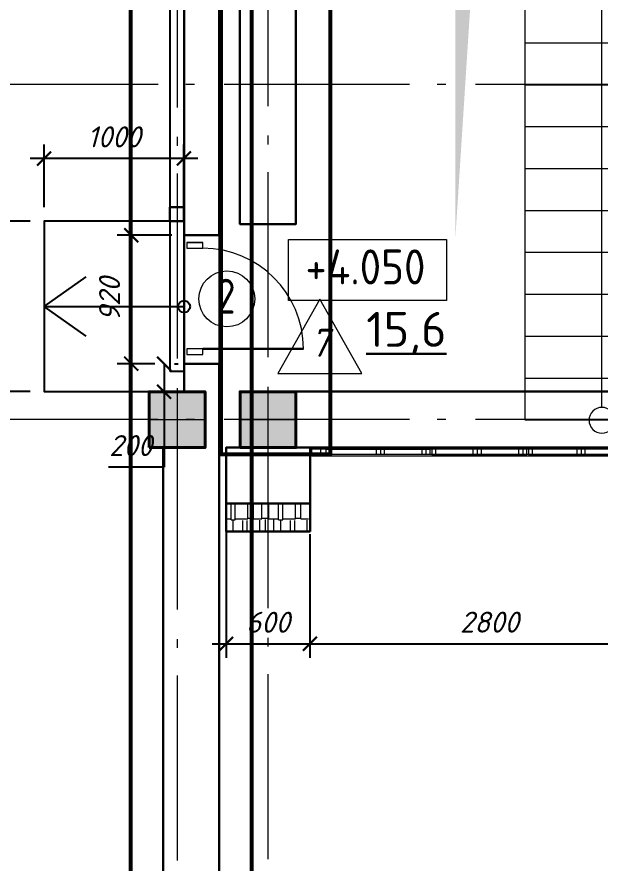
# Model space of a CAD drawing. Header units: millimetres. Extents: x -6419137 to 687965, y -598396 to 179722.
# Drawn here: x 205274 to 209452, y 10203 to 16268 of the extents above; entities that cross this region are included whole.
import ezdxf
from ezdxf.enums import TextEntityAlignment as Align

# ---------------------------------------------------------------- set-up
doc = ezdxf.new("R2010")
doc.units = ezdxf.units.MM
doc.header["$MEASUREMENT"] = 0
doc.linetypes.add('Double Dashed', pattern=[1797.222233, 1325, -211.666656, 63.333344, -197.222233])
for name, color, linetype, lineweight in [('Двери ArchiCAD', 7, 'Continuous', 0), ('Двери ArchiCAD_Ном._пера__96', 7, 'Continuous', 5), ('Двери ArchiCAD_Ном._пера__97', 7, 'Continuous', 30), ('колонны_Ном._пера__94', 252, 'Continuous', 5), ('колонны_Ном._пера__99', 7, 'Continuous', 40), ('лестницы_Ном._пера__96', 7, 'Continuous', 13), ('марки окон дверей', 7, 'Continuous', 0), ('марки окон дверей_Ном._пера__96', 7, 'Continuous', 5), ('оси_Ном._пера__96', 7, 'Continuous', 5), ('площади_Ном._пера__96', 7, 'Continuous', 13), ('текст_Ном._пера__96', 7, 'Continuous', 5), ('чертеж_Ном._пера__91', 250, 'Continuous', 5), ('чертеж_Ном._пера__96', 7, 'Continuous', 13), ('штриховка_Ном._пера__95', 251, 'Continuous', 5), ('экспликац проемов_Ном._пера__1', 7, 'Continuous', 5), ('экспликац проемов_Ном._пера__97', 7, 'Continuous', 5)]:
    doc.layers.add(name, color=color, linetype=linetype, lineweight=lineweight)
for name, color, linetype in [('колонны', 7, 'Continuous'), ('оси', 7, 'Continuous'), ('размеры', 7, 'Continuous'), ('размеры внутр', 7, 'Continuous'), ('стены наруж', 7, 'Continuous'), ('текст', 7, 'Continuous'), ('чертеж', 7, 'Continuous')]:
    doc.layers.add(name, color=color, linetype=linetype)
doc.layers.add('Конструкции', color=7, linetype='Continuous', lineweight=5, true_color=0x0000e6)
doc.styles.get("Standard").update_dxf_attribs({"font": 'isocpeui.ttf'})
doc.styles.add('СГЕНЕРИР_СТИЛЬ_1', font='gost_2_304-81_type.ttf')
doc.styles.add('СГЕНЕРИР_СТИЛЬ_2', font='gost_2_304-81_type.ttf')
doc.styles.add('СГЕНЕРИР_СТИЛЬ_3', font='CS_Gost2304.shx')
doc.styles.add('СГЕНЕРИР_СТИЛЬ_5', font='CS_Gost2304.shx')
doc.styles.add('СГЕНЕРИР_СТИЛЬ_9', font='isocp.shx')
doc.dimstyles.get("Standard").update_dxf_attribs({"dimtxt": 150, "dimasz": 100, "dimexe": 100, "dimexo": 100, "dimgap": 80, "dimtad": 1, "dimtoh": 1, "dimdec": 0, "dimzin": 0, "dimdsep": 46, "dimtxsty": 'Standard', "dimblk": 'ARCHTICK', "dimblk2": 'ARCHTICK', "dimcen": 0.09, "dimdle": 100, "dimadec": 0, "dimazin": 0, "dimtfac": 1, "dimtdec": 0, "dimtofl": 0, "dimtmove": 0, "dimatfit": 3, "dimfxl": 1, "dimtolj": 1, "dimtzin": 0, "dimarcsym": 0})

# ---------------------------------------------------------------- blocks, each defined once
blk = doc.blocks.new('л 4050h')
blk.add_circle((550, 300), 92.597)
at = {"layer": 'лестницы_Ном._пера__96', "linetype": 'Continuous'}
for p, q in [((0, 300), (0, 5900)), ((0, 5900), (1619.151, 5900)), ((1619.151, 5900), (1200.203, 4800)), ((0, 4800), (1100, 4800)), ((550, 4800), (350, 4600)), ((550, 392.597), (550, 4800)), ((550, 4800), (750, 4600)), ((1100, 300), (1100, 4800)), ((1100, 4800), (1200.203, 4800)), ((0, 4500), (1100, 4500)), ((0, 4200), (1100, 4200)), ((0, 3900), (1100, 3900)), ((0, 3600), (1100, 3600)), ((0, 3300), (1100, 3300)), ((0, 3000), (1100, 3000)), ((0, 2700), (1100, 2700)), ((0, 2400), (1100, 2400)), ((0, 2100), (1100, 2100)), ((0, 1800), (1100, 1800)), ((0, 1500), (1100, 1500)), ((0, 1200), (1100, 1200)), ((0, 900), (1100, 900)), ((0, 600), (1100, 600)), ((0, 300), (1100, 300))]:
    blk.add_line(p, q, dxfattribs=at)
blk = doc.blocks.new('Стандартный маркер сетки_6')
at = {"layer": 'оси_Ном._пера__96', "linetype": 'Double Dashed'}
blk.add_line((900, 0), (20403.4, 0), dxfattribs=at)
at = {"layer": 'оси_Ном._пера__96', "style": 'СГЕНЕРИР_СТИЛЬ_3'}
blk.add_attdef('AC_MarkerText_1', text='', height=350, rotation=90, dxfattribs=at).set_placement((21973.1, -122.2), align=Align.BOTTOM_LEFT)
blk = doc.blocks.new('Стандартный маркер сетки_15')
at = {"layer": 'оси_Ном._пера__96', "linetype": 'Double Dashed'}
blk.add_line((900, 0), (76534.9, 0), dxfattribs=at)
at = {"layer": 'оси_Ном._пера__96', "style": 'СГЕНЕРИР_СТИЛЬ_2'}
for tag, p in [('AC_MarkerText_1_1', (-260.8, 269.7)), ('AC_MarkerText_1_2', (77974.1, 269.7))]:
    blk.add_attdef(tag, text='', height=350, rotation=180, dxfattribs=at).set_placement(p, align=Align.BOTTOM_LEFT)
blk = doc.blocks.new('Стандартный маркер сетки_17')
at = {"layer": 'оси_Ном._пера__96', "linetype": 'Double Dashed'}
blk.add_line((900, 0), (20403.4, 0), dxfattribs=at)
at = {"layer": 'оси_Ном._пера__96', "style": 'СГЕНЕРИР_СТИЛЬ_2'}
blk.add_attdef('AC_MarkerText_1', text='', height=350, rotation=90, dxfattribs=at).set_placement((21973.1, -122.2), align=Align.BOTTOM_LEFT)
blk = doc.blocks.new('Огражд03')
at = {"layer": 'чертеж_Ном._пера__96', "color": 34, "linetype": 'Continuous', "lineweight": 0, "true_color": 0x994d00}
for p, q in [((-62.5, 50), (-62.5, 60)), ((-62.5, 60), (2631.5, 60)), ((2631.5, 60), (2631.5, 50)), ((-62.5, 10), (-62.5, 50)), ((-62.5, 50), (2631.5, 50)), ((-62.5, 0), (-62.5, 10)), ((2631.5, 10), (-62.5, 10)), ((2631.5, 0), (-62.5, 0)), ((-2.5, 50), (-2.5, 10)), ((37.5, 48), (37.5, 50)), ((37.5, 48), (65.8, 48)), ((37.5, 12), (37.5, 48)), ((37.5, 10), (37.5, 12)), ((65.8, 12), (37.5, 12)), ((65.8, 48), (763.3, 48)), ((65.8, 48), (65.8, 12)), ((763.3, 12), (65.8, 12)), ((389.2, 12), (389.2, 48)), ((417.5, 48), (417.5, 12)), ((445.8, 12), (445.8, 48)), ((706.7, 12), (706.7, 48)), ((735, 48), (735, 50)), ((735, 12), (735, 48)), ((735, 12), (735, 10)), ((763.3, 12), (763.3, 48)), ((775, 48), (775, 50)), ((803.3, 48), (775, 48)), ((775, 48), (775, 12)), ((775, 10), (775, 12)), ((775, 12), (803.3, 12)), ((1438.3, 48), (803.3, 48)), ((803.3, 12), (803.3, 48)), ((803.3, 12), (1438.3, 12)), ((1064.2, 12), (1064.2, 48)), ((1092.5, 48), (1092.5, 12)), ((1120.8, 12), (1120.8, 48)), ((1381.7, 12), (1381.7, 48)), ((1410, 50), (1410, 10)), ((1438.3, 12), (1438.3, 48)), ((1450, 48), (1450, 50)), ((1478.3, 48), (1450, 48)), ((1450, 48), (1450, 12)), ((1450, 10), (1450, 12)), ((1450, 12), (1478.3, 12)), ((2223.5, 48), (1478.3, 48)), ((1478.3, 12), (1478.3, 48)), ((1478.3, 12), (2223.5, 12)), ((1789.3, 12), (1789.3, 48)), ((1817.6, 48), (1817.6, 12)), ((1845.9, 12), (1845.9, 48)), ((2166.9, 12), (2166.9, 48)), ((2195.2, 50), (2195.2, 10)), ((2223.5, 12), (2223.5, 48)), ((2235.2, 48), (2235.2, 50)), ((2235.2, 48), (2263.5, 48)), ((2235.2, 12), (2235.2, 48)), ((2235.2, 10), (2235.2, 12)), ((2263.5, 12), (2235.2, 12)), ((2559.7, 48), (2263.5, 48)), ((2263.5, 48), (2263.5, 12)), ((2263.5, 12), (2559.7, 12)), ((2503.2, 12), (2503.2, 48)), ((2531.5, 48), (2531.5, 50)), ((2531.5, 12), (2531.5, 48)), ((2531.5, 12), (2531.5, 10)), ((2559.7, 12), (2559.7, 48)), ((2571.5, 10), (2571.5, 50)), ((2631.5, 50), (2631.5, 10)), ((2631.5, 10), (2631.5, 0))]:
    blk.add_line(p, q, dxfattribs=at)
blk = doc.blocks.new('Номер помещения 16_11')
at = {"layer": 'марки окон дверей_Ном._пера__96', "linetype": 'Continuous'}
blk.add_circle((0, 0), 200, dxfattribs=at)
at = {"layer": 'марки окон дверей_Ном._пера__96', "insert": (-75.1, 19.2), "char_height": 250, "attachment_point": 4, "style": 'СГЕНЕРИР_СТИЛЬ_5'}
blk.add_mtext('2', dxfattribs=at)
blk = doc.blocks.new('_ArchTick')
at = {"color": 0, "linetype": 'ByBlock', "const_width": 0.15}
blk.add_lwpolyline([(-0.5, -0.5), (0.5, 0.5)], dxfattribs=at)
blk = doc.blocks.new('*D422')
at = {"layer": 'Defpoints', "color": 0, "transparency": 16777216}
for p in [(206091.2, 14705.1), (206480.7, 14705.1), (206359.4, 13785.1)]:
    blk.add_point(p, dxfattribs=at)
at = {"layer": 'размеры', "color": 0, "lineweight": -2, "transparency": 16777216}
for p, q in [((206091.2, 13685.1), (206091.2, 14805.1)), ((206380.7, 14705.1), (205991.2, 14705.1)), ((206259.4, 13785.1), (205991.2, 13785.1))]:
    blk.add_line(p, q, dxfattribs=at)
at = {"layer": 'размеры', "color": 0, "lineweight": -2, "transparency": 16777216, "xscale": 100, "yscale": 100, "zscale": 100}
for p, rotation in [((206091.2, 14705.1), 90), ((206091.2, 13785.1), 270)]:
    blk.add_blockref('_ArchTick', p, dxfattribs=dict(at, rotation=rotation))
at = {"layer": 'размеры', "color": 0, "transparency": 16777216, "insert": (205936.2, 14245.1), "char_height": 150, "attachment_point": 5, "rotation": 90}
blk.add_mtext('\\A1;920', dxfattribs=at)
blk = doc.blocks.new('Колонна_15_1', base_point=(22379, 71855.7))
at = {"layer": 'колонны_Ном._пера__94', "linetype": 'Continuous'}
blk.add_hatch(color=256, dxfattribs=at).paths.add_polyline_path([(22179, 71646.7), (22579, 71646.7), (22579, 72046.7), (22179, 72046.7)])
at = {"layer": 'колонны_Ном._пера__94', "color": 253, "lineweight": 5, "true_color": 0xa3a3a3}
for points in [[(22379, 72046.7), (22379, 71646.7)], [(22179, 71846.7), (22579, 71846.7)]]:
    blk.add_lwpolyline(points, dxfattribs=at)
at = {"layer": 'колонны_Ном._пера__99', "linetype": 'Continuous', "flags": 128}
blk.add_lwpolyline([(22179, 71646.7), (22579, 71646.7), (22579, 72046.7), (22179, 72046.7)], close=True, dxfattribs=at)
blk = doc.blocks.new('*D502')
at = {"layer": 'Defpoints', "color": 0, "transparency": 16777216}
for p in [(206769.5, 12753.2), (207369.1, 12664.4), (207369.1, 11779.4)]:
    blk.add_point(p, dxfattribs=at)
at = {"layer": 'размеры', "color": 0, "lineweight": -2, "transparency": 16777216}
for p, q in [((206769.5, 12653.2), (206769.5, 11679.4)), ((207369.1, 12564.4), (207369.1, 11679.4)), ((206669.5, 11779.4), (207469.1, 11779.4))]:
    blk.add_line(p, q, dxfattribs=at)
at = {"layer": 'размеры', "color": 0, "lineweight": -2, "transparency": 16777216, "xscale": 100, "yscale": 100, "zscale": 100, "rotation": 180}
blk.add_blockref('_ArchTick', (206769.5, 11779.4), dxfattribs=at)
at = {"layer": 'размеры', "color": 0, "lineweight": -2, "transparency": 16777216, "xscale": 100, "yscale": 100, "zscale": 100}
blk.add_blockref('_ArchTick', (207369.1, 11779.4), dxfattribs=at)
at = {"layer": 'размеры', "color": 0, "transparency": 16777216, "insert": (207069.2, 11934.4), "char_height": 150, "attachment_point": 5}
blk.add_mtext('\\A1;600', dxfattribs=at)
blk = doc.blocks.new('*D503')
at = {"layer": 'Defpoints', "color": 0, "transparency": 16777216}
for p in [(210169.2, 12433.4), (207369.1, 12378.5), (210169.2, 11780.1)]:
    blk.add_point(p, dxfattribs=at)
at = {"layer": 'размеры', "color": 0, "lineweight": -2, "transparency": 16777216}
for p, q in [((210169.2, 12333.4), (210169.2, 11680.1)), ((207369.1, 12278.5), (207369.1, 11680.1)), ((207269.1, 11780.1), (210269.2, 11780.1))]:
    blk.add_line(p, q, dxfattribs=at)
at = {"layer": 'размеры', "color": 0, "lineweight": -2, "transparency": 16777216, "xscale": 100, "yscale": 100, "zscale": 100, "rotation": 180}
blk.add_blockref('_ArchTick', (207369.1, 11780.1), dxfattribs=at)
at = {"layer": 'размеры', "color": 0, "lineweight": -2, "transparency": 16777216, "xscale": 100, "yscale": 100, "zscale": 100}
blk.add_blockref('_ArchTick', (210169.2, 11780.1), dxfattribs=at)
at = {"layer": 'размеры', "color": 0, "transparency": 16777216, "insert": (208653, 11935.1), "char_height": 150, "attachment_point": 5}
blk.add_mtext('\\A1;2800', dxfattribs=at)
blk = doc.blocks.new('Связ001')
at = {"layer": 'чертеж', "color": 83, "linetype": 'Continuous', "true_color": 0x7dc93b}
blk.add_line((150, 0), (1209.2, 0), dxfattribs=at)
blk.add_lwpolyline([(150, 100), (5983, 100), (5983, 0), (150, 0), (150, 100)], dxfattribs=at)
blk = doc.blocks.new('Дверь 16_3')
at = {"layer": 'Двери ArchiCAD_Ном._пера__96', "linetype": 'Continuous'}
for p, q in [((-360, 0), (-400, 0)), ((-400, 0), (-400, -115)), ((-400, -115), (-400, 0)), ((-360, -115), (-360, 0)), ((400, 0), (360, 0)), ((360, 0), (360, -115)), ((400, -115), (400, 0)), ((400, -115), (400, 0)), ((-400, -115), (-360, -115)), ((360, -115), (400, -115))]:
    blk.add_line(p, q, dxfattribs=at)
blk.add_arc((360, 0), 720, 90, 180, dxfattribs=at)
at = {"layer": 'Двери ArchiCAD_Ном._пера__97', "linetype": 'Continuous'}
blk.add_line((360, 0), (360, 720), dxfattribs=at)
blk = doc.blocks.new('*D548')
at = {"layer": 'Defpoints', "color": 0, "transparency": 16777216}
for p in [(206300.1, 13785.1), (206326.1, 13785.1), (206300.1, 13585.1)]:
    blk.add_point(p, dxfattribs=at)
at = {"layer": 'размеры', "color": 0, "lineweight": -2, "transparency": 16777216}
for p, q in [((206326.1, 13785.1), (206326.1, 13485.1)), ((206400.1, 13785.1), (206426.1, 13785.1)), ((206326.1, 13585.1), (206326.1, 13044)), ((206400.1, 13585.1), (206426.1, 13585.1)), ((206326.1, 13044), (205927.5, 13044))]:
    blk.add_line(p, q, dxfattribs=at)
at = {"layer": 'размеры', "color": 0, "lineweight": -2, "transparency": 16777216, "xscale": 100, "yscale": 100, "zscale": 100}
for p, rotation in [((206326.1, 13785.1), 90), ((206326.1, 13585.1), 270)]:
    blk.add_blockref('_ArchTick', p, dxfattribs=dict(at, rotation=rotation))
at = {"layer": 'размеры', "color": 0, "transparency": 16777216, "insert": (206086.8, 13199), "char_height": 150, "attachment_point": 5}
blk.add_mtext('\\A1;200', dxfattribs=at)
blk = doc.blocks.new('*D569')
at = {"layer": 'Defpoints', "color": 0, "transparency": 16777216}
for p in [(205468.2, 15254.1), (205468.2, 14805.1), (206468.2, 14805.1)]:
    blk.add_point(p, dxfattribs=at)
at = {"layer": 'размеры', "color": 0, "lineweight": -2, "transparency": 16777216}
for p, q in [((205468.2, 14905.1), (205468.2, 15354.1)), ((206468.2, 14905.1), (206468.2, 15354.1)), ((206568.2, 15254.1), (205368.2, 15254.1))]:
    blk.add_line(p, q, dxfattribs=at)
at = {"layer": 'размеры', "color": 0, "lineweight": -2, "transparency": 16777216, "xscale": 100, "yscale": 100, "zscale": 100, "rotation": 180}
blk.add_blockref('_ArchTick', (205468.2, 15254.1), dxfattribs=at)
at = {"layer": 'размеры', "color": 0, "lineweight": -2, "transparency": 16777216, "xscale": 100, "yscale": 100, "zscale": 100}
blk.add_blockref('_ArchTick', (206468.2, 15254.1), dxfattribs=at)
at = {"layer": 'размеры', "color": 0, "transparency": 16777216, "insert": (205968.2, 15409.1), "char_height": 150, "attachment_point": 5}
blk.add_mtext('\\A1;1000', dxfattribs=at)
blk = doc.blocks.new('*D570')
at = {"layer": 'Defpoints', "color": 0, "transparency": 16777216}
for p in [(205468.2, 14805.1), (205060.2, 13585.1), (205468.2, 13585.1)]:
    blk.add_point(p, dxfattribs=at)
at = {"layer": 'размеры', "color": 0, "lineweight": -2, "transparency": 16777216}
for p, q in [((205060.2, 14905.1), (205060.2, 13485.1)), ((205368.2, 14805.1), (204960.2, 14805.1)), ((205368.2, 13585.1), (204960.2, 13585.1))]:
    blk.add_line(p, q, dxfattribs=at)
at = {"layer": 'размеры', "color": 0, "lineweight": -2, "transparency": 16777216, "xscale": 100, "yscale": 100, "zscale": 100}
for p, rotation in [((205060.2, 14805.1), 90), ((205060.2, 13585.1), 270)]:
    blk.add_blockref('_ArchTick', p, dxfattribs=dict(at, rotation=rotation))
at = {"layer": 'размеры', "color": 0, "transparency": 16777216, "insert": (204905.2, 14195.1), "char_height": 150, "attachment_point": 5, "rotation": 90}
blk.add_mtext('\\A1;1220', dxfattribs=at)

msp = doc.modelspace()

# ---------------------------------------------------------------- hatches: boundary and pattern name
at = {"layer": 'размеры внутр', "true_color": 0xd3d2db}
h = msp.add_hatch(color=254, dxfattribs=at)
h.dxf.hatch_style = 1
h.paths.add_polyline_path([(209009.2, 17880.1), (208409.2, 17880.1), (208409, 14675.5), (208409, 14675), (208602.7, 17687.6)])
at = {"layer": 'штриховка_Ном._пера__95'}
h = msp.add_hatch(dxfattribs=at)
h.set_pattern_fill('AR-RSHKE', color=256, scale=10, style=0)
h.set_pattern_definition([(0, (369570.37, 15915.18), (255, 120), [60, -50, 70, -30, 90, -40]), (0, (369630.37, 15920.18), (255, 120), [50, -190, 40, -60]), (0, (369750.37, 15907.68), (255, 120), [30, -310]), (90, (369570.37, 15915.18), (-85, 120), [115, -365]), (90, (369630.37, 15915.18), (-85, 120), [112.5, -367.5]), (90, (369680.37, 15915.18), (-85, 120), [105, -375]), (90, (369750.37, 15907.68), (-85, 120), [115, -365]), (90, (369780.37, 15907.68), (-85, 120), [115, -365]), (90, (369870.37, 15915.18), (-85, 120), [110, -370])])
h.paths.add_polyline_path([(207069.2, 12785.1), (206779.5, 12785.1), (206779.5, 12585.1), (207069.2, 12585.1)])
h.paths.add_polyline_path([(207360.1, 12785.1), (207069.2, 12785.1), (207069.2, 12585.1), (207360.1, 12585.1)])

# ---------------------------------------------------------------- linework, layer by layer
at = {"layer": 'Конструкции', "lineweight": 30}
msp.add_lwpolyline([(206368.2, 14905.1), (206468.2, 14905.1), (206468.2, 14805.1), (206368.2, 14805.1)], close=True, dxfattribs=at)
at = {"layer": 'размеры'}
msp.add_lwpolyline([(206468.2, 14805.1), (205468.2, 14805.1), (205468.2, 13585.1), (206218.9, 13585.1)], dxfattribs=at)
msp.add_lwpolyline([(206719.2, 13785), (206469.4, 13785), (206469.2, 14705.1), (206719.2, 14705.1)], close=True, dxfattribs=at)
msp.add_circle((206469.3, 14193.9), 42.9, dxfattribs=at)
at = {"layer": 'стены наруж', "lineweight": 30}
for points in [[(206470.7, 19585.1), (206470.7, 19585.1), (206719.1, 19585.1), (206719.2, 14705.1), (206469.2, 14705.1), (206469.2, 19185.1)], [(206469.4, 13585.1), (206469.4, 13785), (206719.2, 13785), (206719.2, 7185.1), (206699.3, 7185.1), (206699.3, 7185.1), (206699.3, 7185.1)], [(206319.2, 7585.1), (206319.2, 13185.1)]]:
    msp.add_lwpolyline(points, dxfattribs=at)
for points in [[(206868.9, 18985.1), (207268.9, 18985.1), (207269.2, 14785.1), (206869.2, 14785.1)], [(207269.5, 13585.1), (210368.9, 13585.1), (210368.9, 13185.1), (207269.5, 13185.1)], [(207370.1, 12785.1), (207370.1, 13185.1), (206769.5, 13185.1), (206769.5, 12785.1)], [(207370.1, 12585.1), (207370.1, 12785.1), (206769.5, 12785.1), (206769.5, 12585.1)]]:
    msp.add_lwpolyline(points, close=True, dxfattribs=at)
at = {"layer": 'текст_Ном._пера__96', "linetype": 'Continuous', "lineweight": 0, "flags": 128}
msp.add_lwpolyline([(207216, 14673.5), (208347.4, 14673.5), (208347.4, 14238.4), (207216, 14238.4)], close=True, dxfattribs=at)
at = {"layer": 'чертеж_Ном._пера__91', "color": 1, "lineweight": 53}
for points in [[(206089.1, 22834.1), (206951.1, 22834.1), (206951.1, 6125.4), (206089.1, 6125.4)], [(206733.5, 21602.4), (207514.8, 21602.4), (207514.8, 13136.3), (206733.5, 13136.3)]]:
    msp.add_lwpolyline(points, close=True, dxfattribs=at)
at = {"layer": 'экспликац проемов_Ном._пера__97', "linetype": 'Continuous', "lineweight": 0}
msp.add_lwpolyline([(207739.6, 13714.3), (207439.6, 14247.7), (207139.6, 13714.3), (207739.6, 13714.3)], dxfattribs=at)

# ---------------------------------------------------------------- block references
at = {"layer": 'Двери ArchiCAD', "color": 44, "linetype": 'Continuous', "lineweight": 0, "zscale": 1000, "rotation": 270}
msp.add_blockref('Дверь 16_3', (206602.8, 14251.9), dxfattribs=at)
at = {"layer": 'колонны'}
for p in [(206418.9, 13394), (207069.5, 13394)]:
    msp.add_blockref('Колонна_15_1', p, dxfattribs=at)
at = {"layer": 'Конструкции', "linetype": 'Continuous', "lineweight": 5, "xscale": 0.9584354169361498, "zscale": 1000, "rotation": 90}
msp.add_blockref('Связ001', (206468.9, 13585.1), dxfattribs=at)
at = {"layer": 'лестницы_Ном._пера__96', "linetype": 'Continuous', "lineweight": 0, "xscale": -1, "zscale": 1000}
msp.add_blockref('л 4050h', (210008.2, 13080.1), dxfattribs=at)
at = {"layer": 'марки окон дверей', "color": 102, "linetype": 'Continuous', "lineweight": 15, "zscale": 1000}
msp.add_blockref('Номер помещения 16_11', (206774.9, 14248.9), dxfattribs=at)
at = {"layer": 'оси', "color": 251, "linetype": 'Continuous', "lineweight": 13, "zscale": 1000, "rotation": 270}
for name, p in [('Стандартный маркер сетки_6', (206419.2, 23236.5)), ('Стандартный маркер сетки_17', (207069.2, 23246.2))]:
    msp.add_blockref(name, p, dxfattribs=at)
at = {"layer": 'оси', "color": 251, "linetype": 'Continuous', "lineweight": 5, "zscale": 1000, "rotation": 180}
for p in [(248520.2, 15785.1), (248520.2, 13385.1)]:
    msp.add_blockref('Стандартный маркер сетки_15', p, dxfattribs=at)
at = {"layer": 'чертеж', "linetype": 'Continuous', "xscale": 1.024475524475523, "yscale": 1.016666666666659, "zscale": 1000}
msp.add_blockref('Огражд03', (207447.3, 13124.1), dxfattribs=at)

# ---------------------------------------------------------------- texts
at = {"layer": 'площади_Ном._пера__96', "lineweight": 30, "insert": (207772.2, 13847.8), "char_height": 250, "attachment_point": 7, "style": 'СГЕНЕРИР_СТИЛЬ_1'}
msp.add_mtext('{\\fISOCPEUR|b0|i0|c204|p34;\\L15,\\fISOCPEUR|b0|i0|c0|p34;6\\Fisocp|c204; }', dxfattribs=at)
at = {"layer": 'текст', "linetype": 'Continuous', "lineweight": 9, "insert": (207337, 14353.1), "char_height": 250, "attachment_point": 7, "style": 'СГЕНЕРИР_СТИЛЬ_9'}
msp.add_mtext('+4.050', dxfattribs=at)
at = {"layer": 'экспликац проемов_Ном._пера__1', "color": 32, "linetype": 'Continuous', "true_color": 0xe07000, "insert": (207439.6, 13934.9), "char_height": 200, "attachment_point": 5}
msp.add_mtext('{\\W0.950000x;7}', dxfattribs=at)

# ---------------------------------------------------------------- dimensions: what is measured, and where the dimension line sits
at = {"layer": 'размеры'}
dim = msp.add_linear_dim(base=(205468.2, 15254.1), p1=(206468.2, 14805.1), p2=(205468.2, 14805.1), dimstyle='Standard', dxfattribs=at)
dim.commit()
dim.dimension.update_dxf_attribs({"geometry": '*D569', "text_midpoint": (205968.2, 15409.1)})
dim = msp.add_linear_dim(base=(205060.2, 13585.1), p1=(205468.2, 14805.1), p2=(205468.2, 13585.1), angle=90, dimstyle='Standard', dxfattribs=at)
dim.commit()
dim.dimension.update_dxf_attribs({"geometry": '*D570', "text_midpoint": (204905.2, 14195.1)})
for base, p1, p2, picture, middle in [((206091.2, 14705.1), (206359.4, 13785.1), (206480.7, 14705.1), '*D422', (206091.2, 14245.1)), ((206326.1, 13785.1), (206300.1, 13585.1), (206300.1, 13785.1), '*D548', (206086.8, 13044))]:
    dim = msp.add_linear_dim(base=base, p1=p1, p2=p2, angle=90, dimstyle='Standard', dxfattribs=at)
    dim.commit()
    dim.dimension.update_dxf_attribs({"geometry": picture, "text_midpoint": middle, "dimtype": 160})
for base, p1, p2, picture, middle in [((207369.1, 11779.4), (206769.5, 12753.2), (207369.1, 12664.4), '*D502', (207069.2, 11779.4)), ((210169.2, 11780.1), (207369.1, 12378.5), (210169.2, 12433.4), '*D503', (208653, 11780.1))]:
    dim = msp.add_linear_dim(base=base, p1=p1, p2=p2, dimstyle='Standard', dxfattribs=at)
    dim.commit()
    dim.dimension.update_dxf_attribs({"geometry": picture, "text_midpoint": middle, "dimtype": 160})

# ---------------------------------------------------------------- leaders
msp.add_leader([(205468.2, 14195.1), (206469.3, 14195.3)], dimstyle='Standard', override={"dimasz": 300, "dimgap": 80, "dimtad": 0, "dimldrblk": 'Open90'}, dxfattribs=at)

doc.saveas('drawing.dxf')
